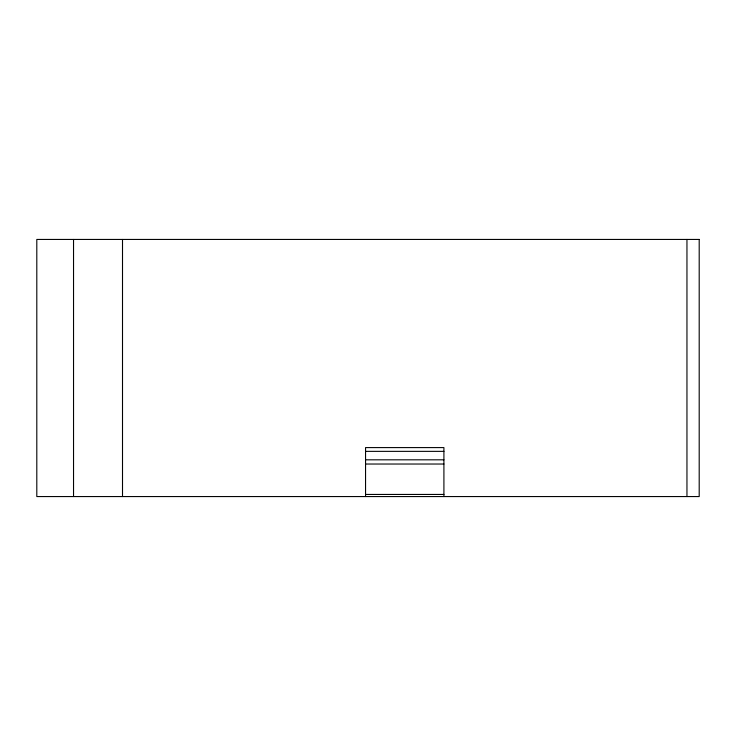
<?xml version="1.0" encoding="UTF-8"?>
<svg xmlns="http://www.w3.org/2000/svg" width="736" height="736" viewBox="0 0 736 736"><rect width="100%" height="100%" fill="white"/><g stroke="black" fill="none" stroke-linecap="round" stroke-linejoin="round"><path stroke-width="1.1" d="M365.553 451.361L443.909 451.361M365.553 459.816L443.909 459.816M365.553 464.03L443.909 464.03M365.553 494.445L443.909 494.445M686.955 239.439L686.955 496.561M443.909 496.561L443.909 447.589L365.553 447.589L365.553 496.561M122.507 239.439L122.507 496.561M73.536 239.439L73.536 496.561M699.2 239.439L36.8 239.439L36.8 496.561L699.2 496.561L699.2 239.439"/></g></svg>
